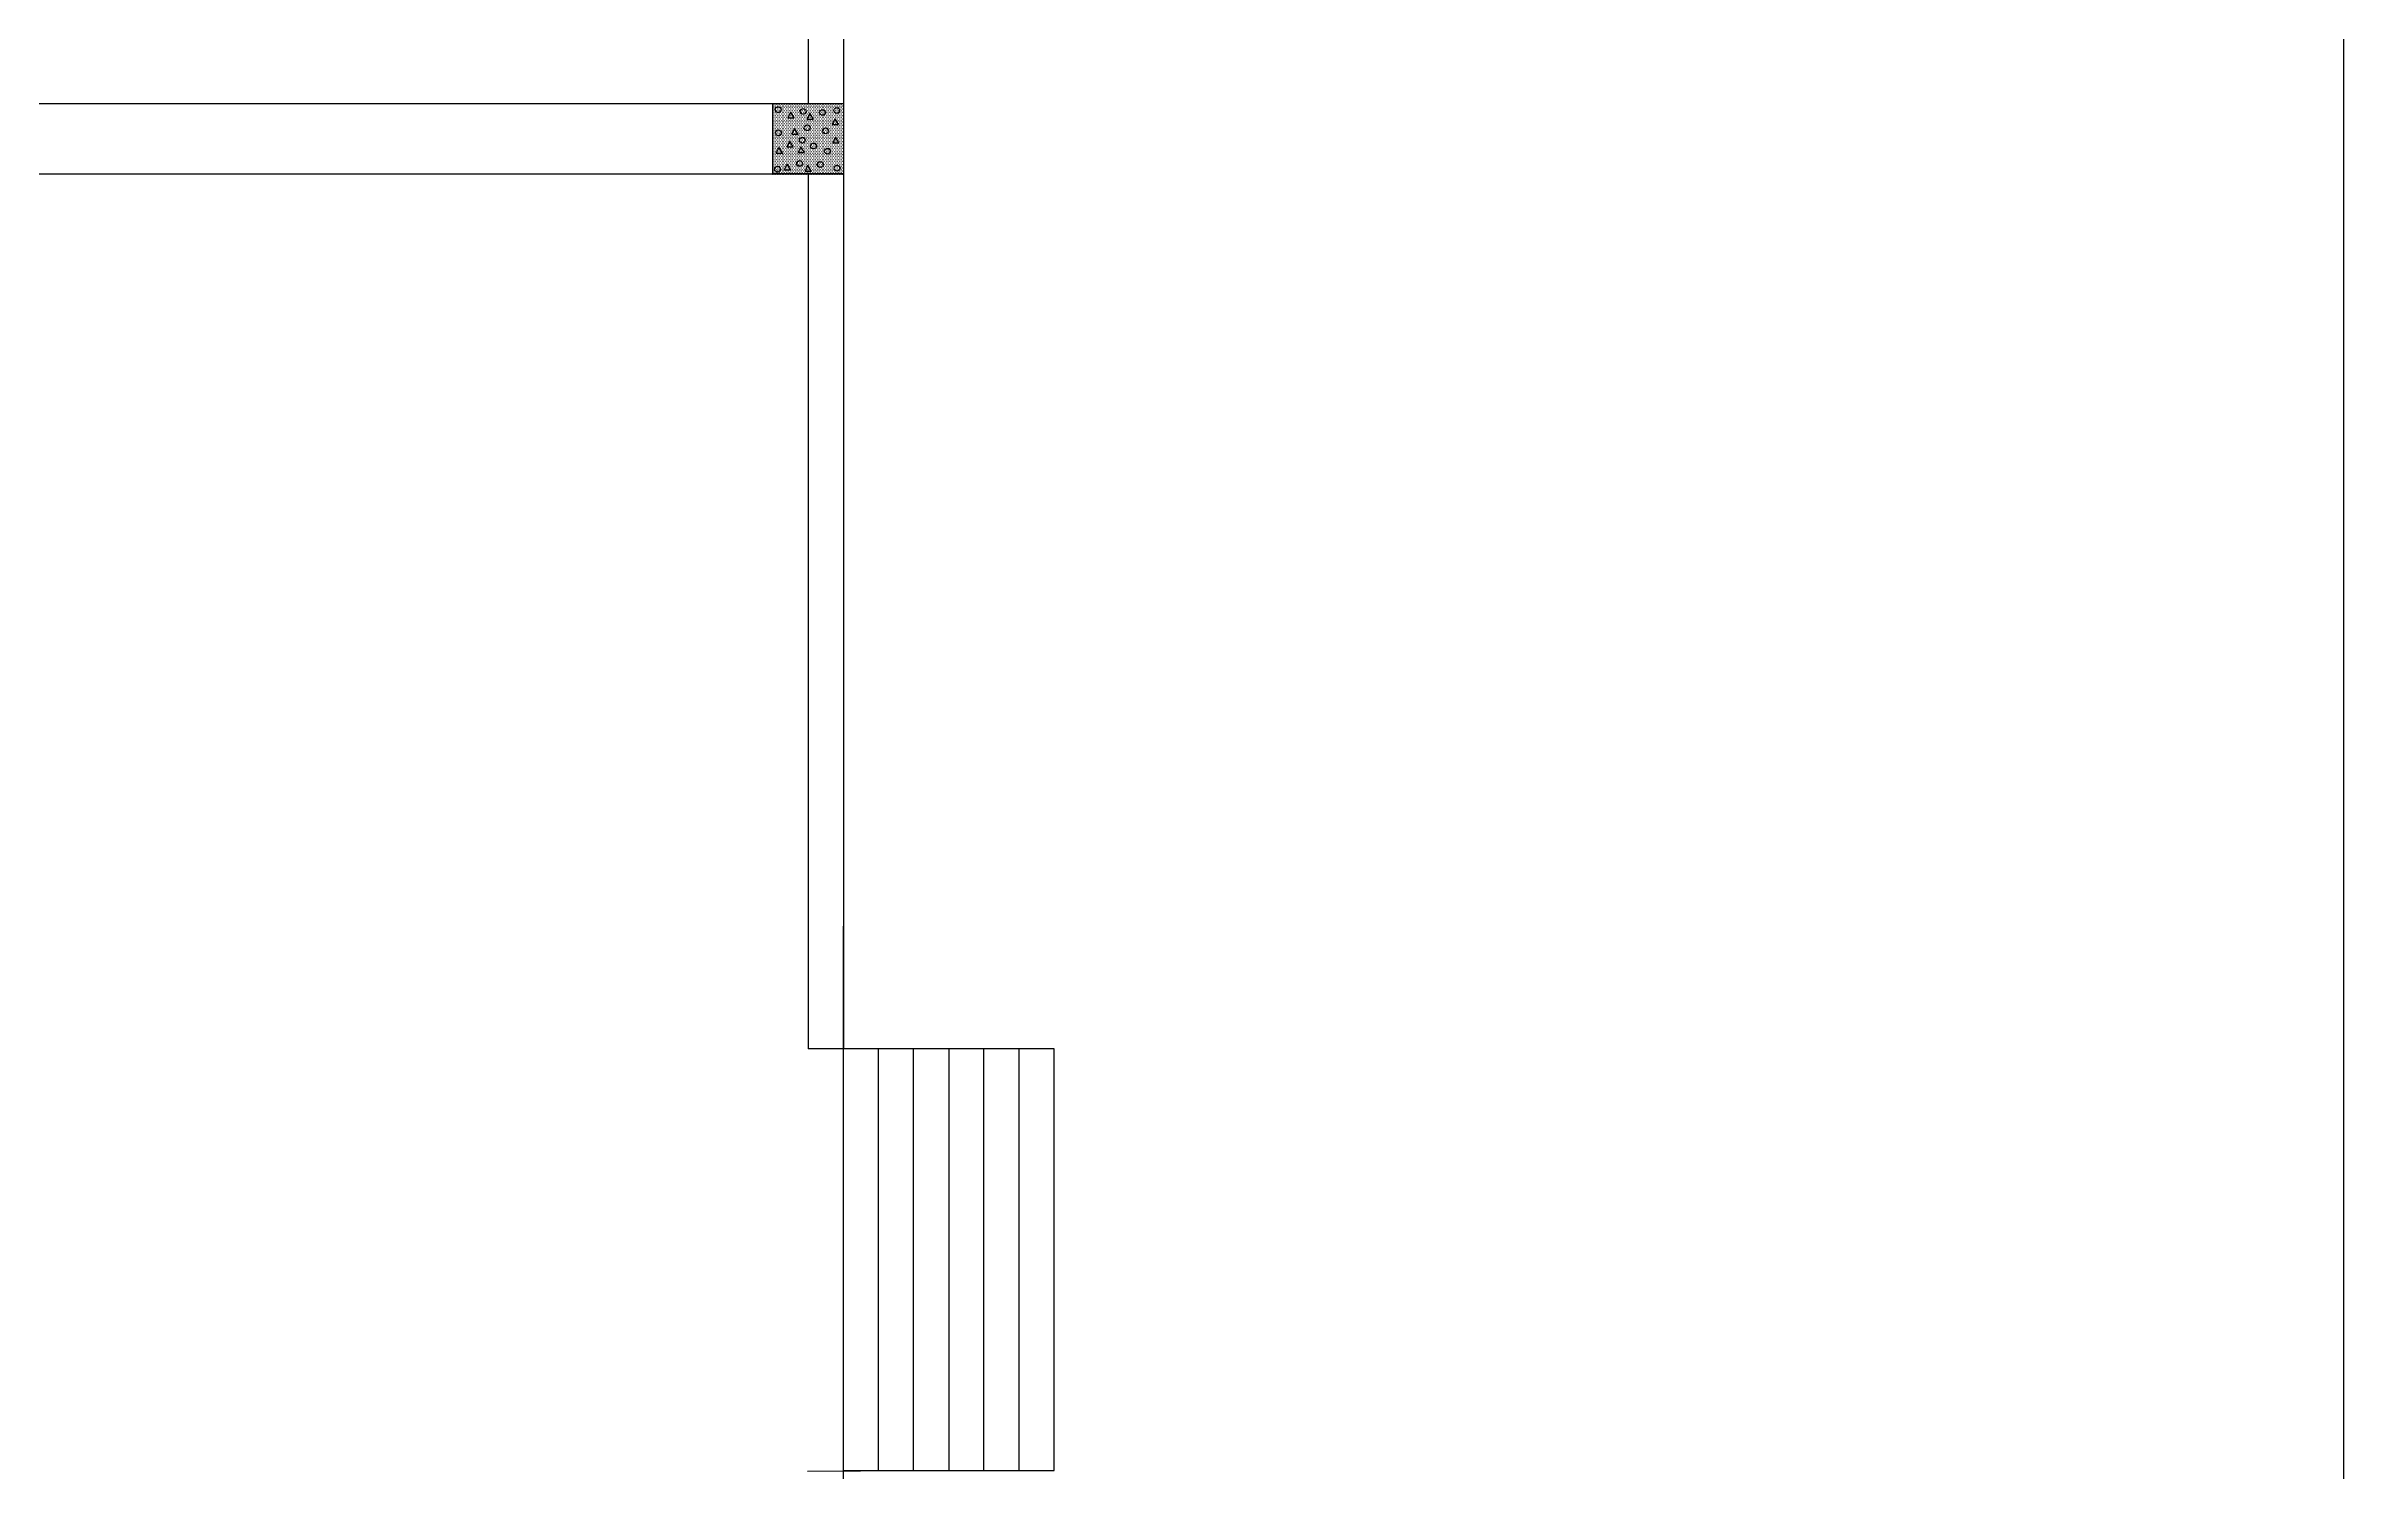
# Model space of a CAD drawing. Header units: feet. Extents: x 655 to 3246, y 42 to 1922.
# Drawn here: x 1239.8 to 1305.4, y 397 to 437.4 of the extents above; entities that cross this region are included whole.
import ezdxf

# ---------------------------------------------------------------- set-up
doc = ezdxf.new("R2010")
doc.units = ezdxf.units.FT
doc.header["$MEASUREMENT"] = 0
for name, color, linetype in [('beampillar', 80, 'Continuous'), ('hatch pillar', 20, 'Continuous'), ('prep side', 220, 'Continuous'), ('wall', 24, 'Continuous')]:
    doc.layers.add(name, color=color, linetype=linetype)
doc.styles.get("Standard").update_dxf_attribs({"font": 'arial.ttf'})
doc.dimstyles.get("Standard").update_dxf_attribs({"dimtxt": 0.18, "dimasz": 0.18, "dimexe": 0.18, "dimexo": 0.0625, "dimgap": 0.09, "dimtad": 0, "dimtih": 1, "dimtoh": 1, "dimdec": 4, "dimzin": 0, "dimdsep": 46, "dimtxsty": 'Standard', "dimcen": 0.09, "dimadec": 0, "dimazin": 0, "dimtfac": 1, "dimtdec": 4, "dimtofl": 0, "dimtmove": 0, "dimatfit": 3, "dimfxl": 1, "dimtolj": 1, "dimtzin": 0, "dimarcsym": 0})

# ---------------------------------------------------------------- blocks, each defined once
blk = doc.blocks.new('*D80')
at = {"color": 0, "lineweight": -2, "transparency": 16777216}
for p, q in [((1262.484, 477.777), (1305.106, 477.777)), ((1304.926, 477.597), (1304.926, 393.695)), ((1304.926, 309.43), (1304.926, 393.332)), ((1262.484, 309.25), (1305.106, 309.25))]:
    blk.add_line(p, q, dxfattribs=at)
at = {"color": 0, "transparency": 16777216}
for points in [[(1304.896, 477.597), (1304.956, 477.597), (1304.926, 477.777)], [(1304.896, 309.43), (1304.956, 309.43), (1304.926, 309.25)]]:
    blk.add_solid(points, dxfattribs=at)
at = {"layer": 'Defpoints', "color": 0, "transparency": 16777216}
for p in [(1262.421, 477.777), (1262.421, 309.25), (1304.926, 309.25)]:
    blk.add_point(p, dxfattribs=at)
at = {"color": 0, "transparency": 16777216, "insert": (1304.926, 393.514), "char_height": 0.18, "attachment_point": 5}
blk.add_mtext('\\A1;168.5270', dxfattribs=at)
blk = doc.blocks.new('hatchedpillar')
at = {"layer": 'hatch pillar', "linetype": 'ByBlock', "true_color": 0xf4ee51}
h = blk.add_hatch(dxfattribs=at)
h.set_pattern_fill('DOTS', color=41, scale=0.74)
h.set_pattern_definition([(0, (253.455655, -40.014843), (0.023125, 0.04625), [0, -0.04625])])
h.paths.add_polyline_path([(457.273, 214.403), (455.273, 214.403), (455.273, 212.403), (457.273, 212.403)])
at = {"layer": 'hatch pillar', "linetype": 'Continuous', "lineweight": -3, "ltscale": 2}
for p, q in [((455.795, 214.163), (455.717, 214.001)), ((455.717, 214.001), (455.895, 214.001)), ((455.895, 214.001), (455.795, 214.163)), ((456.343, 214.132), (456.266, 213.97)), ((456.266, 213.97), (456.443, 213.97)), ((456.443, 213.97), (456.343, 214.132)), ((457.05, 213.973), (456.973, 213.811)), ((457.151, 213.811), (457.05, 213.973)), ((455.771, 213.345), (455.694, 213.183)), ((455.872, 213.183), (455.771, 213.345)), ((455.91, 213.7), (455.833, 213.538)), ((455.833, 213.538), (456.011, 213.538)), ((456.011, 213.538), (455.91, 213.7)), ((456.973, 213.811), (457.151, 213.811)), ((457.064, 213.458), (456.987, 213.296)), ((456.987, 213.296), (457.165, 213.296)), ((457.165, 213.296), (457.064, 213.458)), ((455.46, 213.162), (455.383, 213)), ((455.383, 213), (455.561, 213)), ((455.561, 213), (455.46, 213.162)), ((455.694, 212.689), (455.617, 212.527)), ((455.694, 213.183), (455.872, 213.183)), ((455.795, 212.527), (455.694, 212.689)), ((456.088, 213.183), (456.011, 213.021)), ((456.011, 213.021), (456.189, 213.021)), ((456.189, 213.021), (456.088, 213.183)), ((456.281, 212.659), (456.204, 212.497)), ((456.382, 212.497), (456.281, 212.659)), ((455.617, 212.527), (455.795, 212.527)), ((456.204, 212.497), (456.382, 212.497))]:
    blk.add_line(p, q, dxfattribs=at)
for centre in [(455.442, 214.234), (456.15, 214.186), (456.698, 214.155), (457.103, 214.213), (455.45, 213.578), (456.127, 213.368), (456.266, 213.723), (456.443, 213.206), (456.785, 213.635), (455.428, 212.548), (456.049, 212.713), (456.637, 212.682), (456.841, 213.056), (457.11, 212.576)]:
    blk.add_circle(centre, 0.0821, dxfattribs=at)

msp = doc.modelspace()

# ---------------------------------------------------------------- linework, layer by layer
for p, q in [((1262.42141, 399.04406), (1262.42186, 412.46742)), ((1264.41341, 408.99606), (1261.42174, 408.99606)), ((1266.40541, 408.99606), (1262.42141, 408.99606)), ((1263.41741, 397.04406), (1263.41741, 408.99606)), ((1268.3974, 408.99606), (1264.4134, 408.99606)), ((1264.41341, 397.04406), (1264.41341, 408.99606)), ((1265.40941, 408.99606), (1265.40941, 397.04406)), ((1266.4054, 397.04406), (1266.4054, 408.99606)), ((1266.40541, 397.04406), (1266.40541, 408.99606)), ((1267.4014, 397.04406), (1267.4014, 408.99606)), ((1268.3974, 397.04406), (1268.3974, 408.99606)), ((1262.42129, 393.77703), (1262.42129, 405.72903)), ((1261.40928, 397.02715), (1264.41341, 397.04406)), ((1262.42141, 397.04406), (1266.40541, 397.04406)), ((1264.4134, 397.04406), (1268.3974, 397.04406))]:
    msp.add_line(p, q)
at = {"layer": 'beampillar', "linetype": 'ByBlock'}
for p, q in [((1004.94839, 435.77706), (1262.42174, 435.77706)), ((1004.94839, 433.77706), (1262.42174, 433.77706))]:
    msp.add_line(p, q, dxfattribs=at)
msp.add_lwpolyline([(1260.42174, 435.77706), (1262.42174, 435.77706), (1262.42174, 433.77706), (1260.42174, 433.77706)], close=True, dxfattribs=at)
at = {"layer": 'wall', "linetype": 'ByBlock'}
for p, q in [((1262.42174, 477.77706), (1262.42174, 408.99606)), ((1261.42174, 475.77706), (1261.42174, 435.77706)), ((1261.42174, 433.77706), (1261.42174, 408.99606))]:
    msp.add_line(p, q, dxfattribs=at)

# ---------------------------------------------------------------- block references
at = {"layer": 'prep side', "linetype": 'ByBlock'}
msp.add_blockref('hatchedpillar', (805.13158, 221.36436), dxfattribs=at)

# ---------------------------------------------------------------- dimensions: what is measured, and where the dimension line sits
dim = msp.add_linear_dim(base=(1304.92578, 309.25007), p1=(1262.42129, 477.77703), p2=(1262.42129, 309.25007), angle=90, dimstyle='Standard')
dim.commit()
dim.dimension.update_dxf_attribs({"geometry": '*D80', "text_midpoint": (1304.92578, 393.51355)})

doc.saveas('drawing.dxf')
